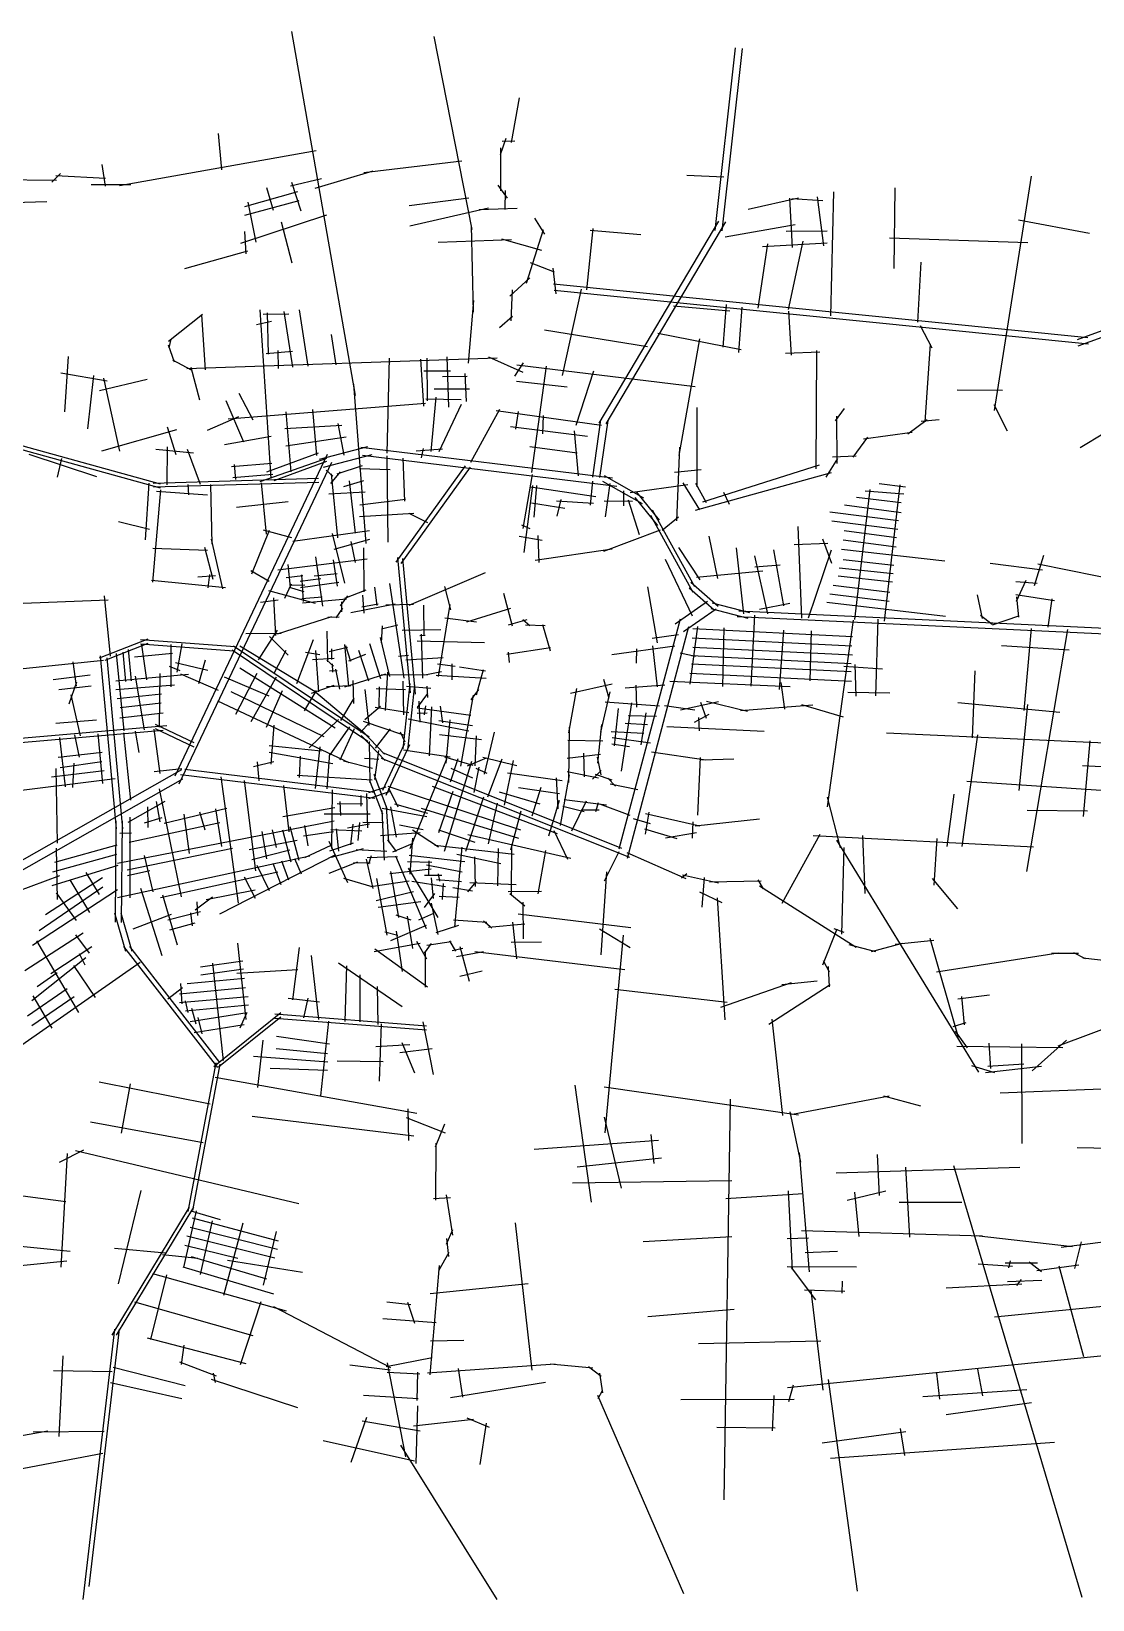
# Model space of a CAD drawing. Header units: metres. Extents: x 63680 to 71417, y 2014 to 6831.
# Drawn here: x 66302 to 69486, y 2124 to 6831 of the extents above; entities that cross this region are included whole.
import ezdxf

# ---------------------------------------------------------------- set-up
doc = ezdxf.new("R2010")
doc.units = ezdxf.units.M
doc.header["$MEASUREMENT"] = 0
doc.layers.add('路网', color=2, linetype='Continuous')

msp = doc.modelspace()

# ---------------------------------------------------------------- linework, layer by layer
at = {"layer": '路网'}
for p, q in [((67274.2, 5738.1), (67082.8, 6831.2)), ((67509.3, 6815.9), (67623.5, 6236.3)), ((68352.9, 6234), (68414.4, 6782)), ((68374.2, 6232.1), (68435.8, 6780.1)), ((67741.8, 6497.3), (67765.8, 6631.3)), ((66861.9, 6524.6), (66871.6, 6415.9)), ((67724.8, 6509.5), (67708.1, 6461.1)), ((67713.9, 6501.2), (67752.1, 6503)), ((66566.3, 6368.5), (67155.7, 6474.1)), ((67709.2, 6481.7), (67709.2, 6352.1)), ((66363, 6378.1), (66388.8, 6404.9)), ((66513.4, 6431.3), (66523.1, 6366.1)), ((67153.4, 6360.7), (67326.7, 6413.1)), ((67298.7, 6407.5), (67592.8, 6442.4)), ((66163.4, 6387), (66377.4, 6385.1)), ((66374.9, 6398.5), (66524.3, 6391)), ((66480.9, 6371.9), (66599.8, 6371.1)), ((67007.1, 6362.9), (67026.8, 6294.6)), ((67079, 6367.8), (67172.1, 6390)), ((67082.3, 6378.6), (67109.9, 6292.2)), ((67701.4, 6369.3), (67729.2, 6330.9)), ((68268.5, 6399.2), (68379.8, 6394.6)), ((68892.1, 6361.2), (68889.4, 6119.7)), ((69301.7, 6396.6), (69190.7, 5693.4)), ((66246.6, 6317.2), (66347.8, 6320.7)), ((66941.8, 6305.6), (67100.8, 6351)), ((66942.1, 6279.8), (67105.5, 6323.8)), ((66950.9, 6318.7), (66975.4, 6198.6)), ((67434.8, 6308.1), (67614.7, 6332)), ((67723.1, 6353.2), (67722.5, 6297)), ((68452, 6297.4), (68603.1, 6331.5)), ((68585, 6182.7), (68577.7, 6330.5)), ((68583.4, 6329.5), (68676, 6323.8)), ((68658.9, 6334.1), (68678.1, 6187.9)), ((68708.1, 6349.4), (68698.9, 5977.9)), ((66930.1, 6195.8), (67188.5, 6281)), ((67436.9, 6247.5), (67673, 6302)), ((67645.7, 6297), (67758.9, 6300.4)), ((67811.1, 6270.5), (67840.8, 6222.7)), ((68005.4, 5655.5), (68364.3, 6261.7)), ((69263.9, 6265.4), (69476.7, 6226)), ((66941, 6230.8), (66944.9, 6163.1)), ((67051.4, 6259.7), (67083.1, 6136.4)), ((67621.4, 6248.4), (67627.2, 5988.7)), ((67837.5, 6235.8), (67786, 6074.2)), ((67968.7, 6055.8), (67986.9, 6239.2)), ((67977.8, 6234.2), (68129.8, 6221.8)), ((68026.7, 5653.6), (68385.7, 6259.8)), ((68383.8, 6214.2), (68593.2, 6251.4)), ((68566.3, 6231.3), (68688.9, 6232.3)), ((66761.8, 6119.4), (66951.4, 6172.4)), ((67521.9, 6199), (67742.5, 6206.1)), ((67712.7, 6209), (67831.8, 6174.2)), ((68482.5, 6000.7), (68511.5, 6193.9)), ((68495.5, 6185.2), (68689.4, 6196.1)), ((68573.6, 5996.1), (68617.5, 6201.2)), ((68876.3, 6211.5), (69291.5, 6197.1)), ((67798, 6137.6), (67870.6, 6109.1)), ((67865.8, 6120.8), (67875.4, 6043.5)), ((68970.1, 6138), (68960.1, 5958.9)), ((67737.2, 6036.8), (67797.3, 6091.8)), ((67868, 6073.2), (69471.3, 5912.1)), ((67744.3, 6055.1), (67740.1, 5962.7)), ((67870.6, 6054.5), (69473.9, 5893.4)), ((67895.6, 5798.3), (67952.3, 6057.4)), ((66713.2, 5900.9), (66814.9, 5982.1)), ((66811.9, 5980.9), (66822.8, 5815.6)), ((66986.6, 5995.3), (67020.5, 5488.8)), ((66997.4, 5982.1), (67073.9, 5983.2)), ((67009.4, 5986.6), (67012.2, 5862.3)), ((67059.6, 5990.1), (67085.3, 5823.6)), ((67104.7, 5995.8), (67130.9, 5825.9)), ((67628.2, 6023.5), (67611.9, 5835.3)), ((68228.6, 6007.8), (68396.9, 5992.7)), ((68386.7, 6011.2), (68375.9, 5883.1)), ((68424.8, 5867), (68434.6, 6003.4)), ((68573.8, 5991.9), (68581.6, 5859.1)), ((66977.4, 5951.3), (67021.9, 5961.6)), ((67706.2, 5942.2), (67745.7, 5976.8)), ((67841.4, 5935.8), (68149.9, 5885)), ((68968.3, 5948.5), (69003.5, 5880.9)), ((69440.3, 5906.4), (69559, 5949.2)), ((66712.5, 5890.2), (66729.7, 5839.1)), ((66719.7, 5907.7), (66713.6, 5881.6)), ((67201.1, 5921.1), (67214.8, 5829.9)), ((68181.1, 5925.6), (68431.2, 5876.3)), ((68306.7, 5908.5), (68244.5, 5558.1)), ((68983.7, 5659), (68999.6, 5892.2)), ((69442.9, 5887.6), (69561.6, 5930.5)), ((66411.6, 5855.3), (66401.4, 5688.9)), ((66724.7, 5845.5), (66780.9, 5815.1)), ((66768.4, 5818.9), (67699.2, 5851.7)), ((67006, 5864.6), (67085.3, 5871.5)), ((67040.8, 5873.2), (67041.9, 5819)), ((67374.7, 5850.4), (67368.2, 5565.7)), ((67469.5, 5847.8), (67478.3, 5706.6)), ((67487.9, 5850.1), (67488.7, 5722)), ((67548, 5854), (67553, 5703.5)), ((67673.3, 5853.9), (67776.5, 5808.3)), ((67751.8, 5796.4), (67778, 5836.7)), ((68564.7, 5865.2), (68667.3, 5869.6)), ((68656.6, 5518.6), (68658.7, 5873)), ((66390.5, 5806.6), (66529.4, 5781.9)), ((66488.1, 5798.2), (66469.8, 5638.7)), ((66517.8, 5789.9), (66565.8, 5571.1)), ((66779.8, 5823.8), (66806.4, 5725.8)), ((67479.4, 5812.1), (67559.4, 5812.1)), ((67534.7, 5795.5), (67608.9, 5795.9)), ((67602.7, 5804.7), (67606.6, 5720.2)), ((67757.8, 5830), (68293.5, 5765.7)), ((67846.4, 5826.5), (67802.5, 5507.4)), ((67936.3, 5649.5), (67989.6, 5812.2)), ((66506.2, 5753.5), (66649.5, 5787.7)), ((66924.5, 5745.5), (66965.6, 5664.8)), ((67306.1, 5293.8), (67269, 5772.3)), ((67510.3, 5758), (67616.6, 5758.4)), ((67757.7, 5781.8), (67909.6, 5764.4)), ((69079, 5754.9), (69215.7, 5754.2)), ((66885.5, 5723.3), (66938.5, 5599.3)), ((66892, 5667.9), (67483.7, 5714.9)), ((67145.3, 5696.3), (67156.7, 5558.5)), ((67485.6, 5728.2), (67591.1, 5726.2)), ((67514.9, 5733.5), (67499.7, 5569.8)), ((67525, 5569.8), (67592.6, 5712.7)), ((67620.4, 5538.2), (67707.1, 5697.3)), ((68298.7, 5702.6), (68298.1, 5464)), ((68714.7, 5662.7), (68741.1, 5699.3)), ((69189.2, 5711.3), (69229.3, 5631.9)), ((66830.2, 5634.3), (66924.4, 5674.9)), ((67062.2, 5639.7), (67232.8, 5649.6)), ((67064.8, 5689.7), (67080.6, 5508.9)), ((67220.7, 5654.4), (67239.1, 5559.6)), ((67696, 5693), (68012.3, 5649.7)), ((67761.8, 5690.6), (67754.3, 5637.4)), ((67837.1, 5678), (67834.8, 5623.3)), ((67985.8, 5493.7), (68010.5, 5665.7)), ((68007.2, 5491.8), (68031.9, 5663.7)), ((68717.2, 5676.7), (68718.1, 5534.7)), ((68931.5, 5623.2), (68989.5, 5666.1)), ((68971.5, 5661.3), (69025.8, 5666.4)), ((66145.9, 5622.9), (66687.6, 5473.1)), ((66146.7, 5610.9), (66688.4, 5461.2)), ((66512.7, 5572.6), (66738.2, 5635.8)), ((66709.1, 5643.8), (66735.3, 5561.7)), ((66881, 5590.9), (67020.9, 5616.2)), ((67065.1, 5587.2), (67245.7, 5614.7)), ((67739.4, 5644.9), (67969.9, 5616.6)), ((67930.1, 5631.9), (67942.3, 5497.3)), ((68767.5, 5553.2), (68811, 5613.2)), ((68798, 5607.9), (68944.6, 5628.5)), ((69448.1, 5582.1), (69521.3, 5626.7)), ((66294.4, 5562.3), (66496.8, 5495.6)), ((66674.9, 5577.7), (66787.7, 5566)), ((66709.1, 5584.2), (66707.6, 5470.1)), ((66733, 4597.3), (67190.5, 5562.6)), ((66769.5, 5577.7), (66808, 5472.3)), ((67008.1, 5509.3), (67163.3, 5566.2)), ((67165.9, 5547.7), (67311.5, 5585.6)), ((67178.2, 5523.2), (67323.8, 5561.1)), ((67289.9, 5583.3), (68045.7, 5491.2)), ((67295.4, 5559.6), (68058, 5466.7)), ((67368.3, 5557.2), (67371.6, 5298.6)), ((67456.6, 5572.1), (67535.4, 5578.3)), ((67477.1, 5579.5), (67470.9, 5550.9)), ((67797, 5585.1), (67939.6, 5566.6)), ((68238.8, 5361.8), (68247.4, 5582.8)), ((68705.8, 5554.2), (68776.8, 5557.7)), ((66391.7, 5549.6), (66378.6, 5493)), ((66745.3, 4572.8), (67202.8, 5538)), ((66902.2, 5525.4), (67023.1, 5535)), ((66909.7, 5530.8), (66914.2, 5486.7)), ((66987.9, 5480.7), (67188.3, 5550.3)), ((67030.2, 5483.2), (67188.1, 5541.7)), ((67186.1, 5514.2), (67206.1, 5496)), ((67200.1, 5474), (67229.4, 5509.4)), ((67219.1, 5502.8), (67295.2, 5528.4)), ((67286.4, 5519.2), (67378.2, 5516.3)), ((67396.3, 5238.5), (67604.6, 5527.4)), ((67410.9, 5234.6), (67619.2, 5523.5)), ((67416.1, 5550.2), (67421, 5421.4)), ((68231.7, 5507.8), (68311.5, 5515.9)), ((68294.6, 5393.7), (68702.5, 5507.3)), ((68316.3, 5419.5), (68666.7, 5529.8)), ((68686.5, 5493), (68721.4, 5549.6)), ((66654.3, 5475), (66643.5, 5305.4)), ((66667.1, 5475.7), (67163.1, 5489.9)), ((66667.9, 5463.8), (67163.9, 5477.9)), ((66770.8, 5470.8), (66773.1, 5439.7)), ((66839.2, 5470.8), (66843.2, 5291.8)), ((66906, 5492.3), (67026.2, 5502.6)), ((66990.6, 5476.2), (67006.2, 5322.2)), ((67201.2, 5503.2), (67219.8, 5310.9)), ((67239.1, 5465), (67299.5, 5482.9)), ((67255.5, 5481.8), (67273.4, 5325.1)), ((67804.5, 5501.6), (67776.7, 5338.7)), ((67779.8, 5267.2), (67806.1, 5468.3)), ((67800.5, 5464), (67995, 5434.8)), ((67817.7, 5468.7), (67808.8, 5372.8)), ((67985.6, 5481.7), (67977.8, 5409.3)), ((68015, 5481.5), (68133.8, 5414.2)), ((68019.8, 5498.1), (68138.6, 5430.8)), ((68037.1, 5474.1), (68023.3, 5373.9)), ((68098.1, 5447.3), (68271.8, 5471)), ((68256.3, 5476.1), (68306.2, 5394.8)), ((68294.4, 5475.2), (68326.5, 5417.4)), ((68845.9, 5473.8), (68924, 5464)), ((68861.3, 5061.2), (68908, 5470.1)), ((66689.1, 5454.8), (66665, 5178.5)), ((66677.4, 5451.2), (66830.2, 5439.9)), ((66916.8, 5402.9), (67071.8, 5420.2)), ((67194.4, 5443.1), (67303.6, 5449)), ((67287.2, 5410.3), (67424.3, 5426.8)), ((67802.6, 5416.6), (67902.2, 5400.5)), ((67877.7, 5422.3), (67988.2, 5415)), ((67879.2, 5376), (67891.2, 5426)), ((68020.3, 5421.7), (68105, 5420.7)), ((68078, 5452), (68078, 5406.9)), ((68092.2, 5425.6), (68125.5, 5321.2)), ((68112.2, 5432), (68180.4, 5348)), ((68116.9, 5448.6), (68185.1, 5364.6)), ((68378.1, 5448.5), (68395.7, 5412.1)), ((68772.8, 5065.7), (68818.6, 5456.5)), ((68777.2, 5432.7), (68911.3, 5416.7)), ((68803.1, 5452.5), (68919.5, 5443)), ((67286.2, 5375.2), (67448.8, 5385.1)), ((67433.7, 5385.1), (67489.8, 5357.6)), ((68159.1, 5378.7), (68286.6, 5148.1)), ((68163.8, 5395.3), (68291.4, 5164.7)), ((68194.3, 5333.9), (68243.8, 5374.1)), ((68697.4, 5389.5), (68903, 5363.6)), ((68741.8, 5410.1), (68911.3, 5387.1)), ((66563.3, 5360.1), (66655.7, 5337)), ((67015.3, 5333.3), (66962.2, 5202.5)), ((66997.1, 5334.8), (67081.8, 5312.6)), ((67086.5, 5300.9), (67315.7, 5333.1)), ((67204.3, 5324.3), (67241.3, 5175.3)), ((67772.6, 5350.4), (67796.9, 5339.4)), ((68019.4, 5271.4), (68189.5, 5334.8)), ((68601.4, 5345.5), (68612.4, 5070.2)), ((68703.6, 5362.4), (68901.4, 5337.3)), ((68740.2, 5332.8), (68897.3, 5311.9)), ((66665.9, 5280.5), (66829.6, 5274.4)), ((66820.7, 5282.7), (66846, 5187.2)), ((66840.7, 5307.6), (66874.7, 5157.6)), ((67210.6, 5277), (67317.2, 5307.6)), ((67260.6, 5300.6), (67272.7, 5237)), ((67298.6, 5281.5), (67299.4, 5148.8)), ((67765.7, 5316.5), (67833.9, 5303.9)), ((67812.9, 5244.6), (68044.7, 5278.1)), ((67821, 5318.5), (67823.8, 5237)), ((68242.9, 5282.6), (68307, 5184.8)), ((68334.1, 5316.5), (68360.8, 5189)), ((68439.6, 5083), (68417, 5281)), ((68528.8, 5275.2), (68558.4, 5107.1)), ((68590.5, 5290.8), (68691.7, 5295.6)), ((68633.6, 5070.9), (68701.9, 5275.1)), ((68675.3, 5308.6), (68701.9, 5234.8)), ((68732.8, 5277.3), (69042.8, 5242.4)), ((68737.3, 5304.9), (68896, 5283.9)), ((67041.5, 5215.3), (67309.2, 5247.7)), ((67070.9, 5231), (67078.3, 5163.3)), ((67154.6, 5253.8), (67175.1, 5106.5)), ((67206.7, 5244.9), (67218.9, 5166)), ((67400.3, 5252.6), (67438.2, 4845.7)), ((67414.9, 5248.7), (67452.8, 4841.8)), ((68203.6, 5246.8), (68284.3, 5076.7)), ((68471.5, 5256.7), (68510.1, 5082.6)), ((68472.1, 5224.2), (68548.5, 5230.6)), ((68737.7, 5246.4), (68889.4, 5228.8)), ((69178.4, 5235.1), (69335.4, 5214.8)), ((69311, 5167.6), (69339.5, 5259.1)), ((69321.4, 5232.9), (69632.2, 5169.8)), ((66661.9, 5183.7), (66883.8, 5162.2)), ((66801.5, 5193.9), (66853.7, 5198.2)), ((66835.6, 5201), (66831.1, 5161)), ((66960, 5213), (67014.9, 5181)), ((67065.7, 5191.9), (67115.8, 5198.3)), ((67108.4, 5181.3), (67170.1, 5188.8)), ((67109.6, 5162.4), (67224.4, 5177.8)), ((67112, 5200.3), (67117, 5120.2)), ((67150.5, 5196.6), (67218.9, 5204.1)), ((67434.8, 5109.5), (67663.9, 5207.1)), ((68279.9, 5178), (68362.2, 5105.7)), ((68297.7, 5192.8), (68496.2, 5212.1)), ((68722.1, 5197.5), (68885.3, 5178.6)), ((68725, 5221.4), (68887.4, 5203.7)), ((69255.4, 5180), (69319.6, 5174.8)), ((69285.6, 5183.1), (69256.8, 5120.4)), ((66520.3, 5137.5), (66538.3, 4955.6)), ((67013, 5152.6), (67152.8, 5115.3)), ((67027.8, 5130.8), (67034.2, 5018)), ((67062.4, 5129.7), (67081.8, 5172.6)), ((67075.1, 5163.5), (67118.8, 5150.1)), ((67078.6, 5169), (67122.2, 5169.6)), ((67113.1, 5129.4), (67173.7, 5133.8)), ((67229.6, 5107.2), (67251.4, 5136.6)), ((67242.4, 5129.8), (67306.2, 5154.6)), ((67295.4, 5139.2), (67298.9, 5085.4)), ((67338.7, 5107.9), (67332.3, 5162.9)), ((67375.7, 5174.3), (67419.6, 4890.4)), ((67541.1, 5165.2), (67559.4, 5095)), ((67718, 5145.3), (67744.4, 5047.5)), ((68149.9, 5164.4), (68178.9, 4996.2)), ((68275.1, 5161.4), (68350.3, 5095.5)), ((68697.8, 5142.8), (68875.5, 5121)), ((68706.9, 5169.5), (68877.5, 5148.5)), ((69139.2, 5140.1), (69154.5, 5068.9)), ((69255.3, 5141.2), (69371.8, 5123.3)), ((69257.2, 5133.9), (69263, 5072.9)), ((65411.5, 5082.1), (66532.1, 5125.4)), ((66988.6, 5118.5), (67041.8, 5124.9)), ((67115.6, 5115.7), (67247.5, 5127.6)), ((67216, 5070.8), (67236.4, 5099.6)), ((67233.4, 5088.7), (67233.1, 5119.2)), ((67260, 5086.7), (67393.4, 5112.9)), ((67293.4, 5104.4), (67342.2, 5113.2)), ((67364.8, 5110.4), (67448.4, 5111.8)), ((67478.6, 5109.1), (67479.1, 5017.1)), ((67557.3, 5111.4), (67522.2, 4895.1)), ((67608.3, 5058.6), (67740.1, 5100)), ((68330.2, 5120), (68232.9, 5051.8)), ((68355.9, 5097.3), (68258.6, 5029)), ((68340.1, 5099.1), (68451.3, 5070.1)), ((68344.8, 5115.6), (68456.1, 5086.7)), ((68423.9, 5091.8), (70495.5, 4993.6)), ((68486.6, 5097.5), (68577.5, 5115.3)), ((68688, 5118.2), (69044.4, 5076.4)), ((69352.1, 5042.6), (69364.5, 5128.4)), ((67039.8, 5023.1), (67202.9, 5075.5)), ((67191.5, 5072.9), (67225.5, 5074)), ((67353.9, 5047.4), (67351.1, 4996.2)), ((67351.9, 5038.1), (67400.7, 5049.8)), ((67414.6, 5034), (67529.9, 5036.3)), ((67542.5, 5071.1), (67637.6, 5058.6)), ((67733.7, 5049.8), (67789.5, 5065.9)), ((67776.1, 5065.9), (67797.7, 5047.6)), ((67784.1, 5049.8), (67843.1, 5048.3)), ((67834.8, 5050.8), (67857.9, 4972.4)), ((68248.1, 5067.1), (68064.5, 4376.4)), ((68273.8, 5044.4), (68088.8, 4348.4)), ((68300.6, 5045.2), (68277.5, 4871.8)), ((68286.5, 5038.8), (68765.1, 5015.2)), ((68379.3, 5041.2), (68374.9, 4864.5)), ((68419.2, 5075.2), (70490.8, 4977)), ((68471.7, 5079.1), (68460.5, 4866.4)), ((68767.6, 5063.6), (68689, 4503.3)), ((68841.4, 5066.8), (68834.8, 4836.9)), ((69149.4, 5079.1), (69184.5, 5052.1)), ((69185.6, 5049.9), (69264.8, 5076.9)), ((69301.7, 5039), (69279.9, 4793.2)), ((66506.2, 4951), (66652, 5007.9)), ((66523.4, 4944.4), (66652.3, 4994.7)), ((66628.8, 5006.3), (66913, 4985.1)), ((66629, 4993.1), (66909, 4972.2)), ((66632, 4990.1), (66647, 4884.7)), ((66721, 4864), (66720.9, 4991.1)), ((66753.4, 4992.7), (66737.6, 4908.2)), ((66945.2, 5024), (67051, 5024.6)), ((66982.7, 4944.7), (67039.8, 5033.7)), ((67016.1, 5014.7), (67072.3, 4958.9)), ((67097.8, 4874.1), (67148, 5005.9)), ((67188.6, 5031.3), (67189.9, 4938.9)), ((67240.8, 4990.8), (67253.1, 4864.9)), ((67315.9, 4994.4), (67349.4, 4889.1)), ((67347.8, 5011.9), (67375.7, 4894.8)), ((67459.6, 5002.2), (67661.7, 4997.1)), ((67467, 5017.9), (67483.2, 5019.1)), ((67470.8, 5021.8), (67475.5, 4889.6)), ((68164.4, 5010.3), (68242.9, 5021.2)), ((68284.4, 5010.9), (68763, 4987.3)), ((68558.3, 5034.1), (68545.2, 4855.7)), ((68641.6, 5031.8), (68637.8, 4881.9)), ((69288.4, 4309.9), (69411.8, 5035.6)), ((66179.2, 4909.2), (66518.1, 4943.5)), ((66508.4, 4956.7), (66556.4, 4438)), ((66527.7, 4950.9), (66575.1, 4437.5)), ((66556.2, 4963.6), (66578.9, 4731.7)), ((66575.9, 4968.3), (66583.9, 4879.7)), ((66592.3, 4975.7), (66601, 4881.6)), ((66610.6, 4953.5), (66725.1, 4964.8)), ((66822.8, 4944.2), (66803.5, 4872.9)), ((66904.3, 4974.7), (67311.4, 4701.3)), ((66908.1, 4987.4), (67315.2, 4714.1)), ((66926.6, 4986.7), (67153.3, 4849.8)), ((67031.5, 4907), (67066.3, 4974.4)), ((67124.6, 4968), (67166.8, 4961.4)), ((67145.3, 4945.7), (67210.3, 4949.5)), ((67153.7, 4972.7), (67163.4, 4848.6)), ((67188, 4943.9), (67208.2, 4925.6)), ((67195.5, 4969.6), (67249.7, 4983.4)), ((67201.8, 4978.4), (67201.9, 4946.1)), ((67244, 4987.7), (67259.2, 4940.9)), ((67253.9, 4942), (67305.3, 4962.2)), ((67283.6, 4974.2), (67312.7, 4881.8)), ((67403.6, 4956.4), (67433.1, 4959.3)), ((67425.3, 4944.5), (67537.5, 4951.5)), ((67728.6, 4962), (67859.7, 4982.1)), ((67732.2, 4968.1), (67735.1, 4937.2)), ((68043, 4960.8), (68232.1, 4986.7)), ((68117.1, 4977.7), (68116.3, 4935)), ((68165.2, 4987.1), (68179.7, 4863.6)), ((68248, 4965.6), (68293.9, 4956.2)), ((68282.7, 4957.8), (68761.4, 4934.1)), ((68286.5, 4983.5), (68765.1, 4959.9)), ((69212.6, 4987.9), (69415.1, 4974.8)), ((66366.7, 4885.7), (66478.5, 4899.6)), ((66426, 4938.8), (66435.7, 4865.6)), ((66555, 4881.6), (66773.5, 4902.2)), ((66613.3, 4896), (66639.9, 4735.1)), ((66686.7, 4904.4), (66685.1, 4743.4)), ((66714.8, 4925.9), (66747, 4912.7)), ((66734.4, 4936.5), (66830.6, 4914)), ((66748.7, 4902.5), (66862.4, 4853.8)), ((66915.2, 4781.5), (66978.9, 4905.1)), ((66926.8, 4921.4), (67213, 4740.4)), ((67196, 4911.8), (67219.1, 4912.6)), ((67204.2, 4932.8), (67205, 4908.1)), ((67214.6, 4916.8), (67226.2, 4857.1)), ((67242, 4864.1), (67365.6, 4902.8)), ((67351.6, 4899.7), (67490.9, 4900.9)), ((67370, 4907.8), (67363.2, 4793.4)), ((67482.6, 4900.2), (67531.7, 4910.3)), ((67515.8, 4898.6), (67665.9, 4889.6)), ((67520.4, 4933.1), (67573.1, 4925.6)), ((67562.7, 4933.1), (67563.4, 4885.2)), ((67586.2, 4924), (67664.3, 4911.7)), ((67637.4, 4840), (67658.4, 4916.3)), ((68276.9, 4904.9), (68761.9, 4880.5)), ((68282.7, 4933.1), (68761.4, 4909.5)), ((68739.3, 4926.2), (68855.2, 4918)), ((68771.9, 4931.2), (68775.2, 4836.4)), ((69132.8, 4911.9), (69124.7, 4710.9)), ((66384.5, 4856.2), (66481, 4866.8)), ((66414.9, 4813.3), (66438.1, 4878.6)), ((66554.7, 4856), (66731.2, 4870.1)), ((66880, 4893.7), (67014.2, 4837.4)), ((66900.1, 4849.8), (67179.6, 4715.2)), ((66961.1, 4760), (67037.1, 4893.7)), ((67006.9, 4742.7), (67055, 4853.4)), ((67121.6, 4791.9), (67156.9, 4853.2)), ((67142.3, 4845.1), (67209.7, 4868.5)), ((67148.7, 4853.3), (67294.1, 4730.5)), ((67186.7, 4864.9), (67259.9, 4867.8)), ((67266, 4882.6), (67267.7, 4813.9)), ((67301.9, 4856.4), (67314.5, 4748.4)), ((67336.6, 4858.5), (67424.1, 4856.2)), ((67345.5, 4863.6), (67344.3, 4800.1)), ((67437, 4873.9), (67415.8, 4677.9)), ((67416.5, 4880.8), (67418.5, 4780.3)), ((67427, 4866.1), (67499.9, 4860.2)), ((67451.6, 4870), (67430.4, 4674)), ((67487.8, 4865.7), (67490.5, 4831.9)), ((67621, 4824.8), (67644, 4855.7)), ((67937.6, 4859.1), (67913.3, 4725.8)), ((67919.5, 4844.7), (68044.7, 4872.6)), ((68037.3, 4849.2), (68009.1, 4728.2)), ((68018.4, 4886.5), (68034.4, 4829.5)), ((68083.3, 4860.7), (68201.8, 4869.7)), ((68115.1, 4868.5), (68116.8, 4803.1)), ((68217.2, 4881.4), (68578.7, 4864.8)), ((68550.7, 4877), (68561.1, 4796.6)), ((68751.5, 4848.4), (68877.8, 4845.6)), ((66420.5, 4839.5), (66447.6, 4717)), ((66559.5, 4829.1), (66691.8, 4843.2)), ((66568.5, 4802.3), (66691.2, 4816.3)), ((66860.3, 4822.4), (67254, 4636.9)), ((67230.6, 4762.9), (67270.6, 4829.5)), ((67302.3, 4765.8), (67349.4, 4805.8)), ((67333.6, 4803), (67434.2, 4786.8)), ((67458.8, 4801.4), (67620.2, 4778.9)), ((67459.9, 4802.1), (67491.6, 4844.2)), ((67464.6, 4820.7), (67466.8, 4757.7)), ((67481.3, 4779.8), (67485.4, 4806.9)), ((67502.2, 4804.3), (67494.9, 4656.6)), ((67528.4, 4806), (67535.4, 4756)), ((67590.6, 4625.6), (67627.8, 4838.5)), ((68023.1, 4818.7), (68186.3, 4806.8)), ((68102.5, 4816.3), (68070.9, 4610.7)), ((68201.3, 4807.5), (68292.8, 4794.9)), ((68249.5, 4794.9), (68362.9, 4819.5)), ((68309.3, 4818.2), (68326.5, 4769.9)), ((68327.8, 4820.6), (68450.5, 4791.1)), ((68429.6, 4792.8), (68646.5, 4809.7)), ((68612.6, 4810.8), (68736.9, 4774.1)), ((69081.9, 4816.7), (69387, 4787.5)), ((69290.4, 4811.1), (69264.8, 4552.6)), ((66375.3, 4754.8), (66497.5, 4765.2)), ((66566.9, 4770.9), (66696.9, 4785.6)), ((67135.5, 4681.1), (67223.1, 4766.3)), ((67289.6, 4726.5), (67316.1, 4757)), ((67297.1, 4761.1), (67418.2, 4719.5)), ((67432.3, 4768.4), (67613.8, 4731.4)), ((67459.4, 4785.3), (67489.1, 4785.6)), ((67524.4, 4762.5), (67625.4, 4747.5)), ((67557.5, 4765.4), (67545.2, 4634.9)), ((68062.3, 4798.7), (68050, 4687.1)), ((68082.8, 4755.2), (68150.6, 4750.7)), ((68092.3, 4777.7), (68177.7, 4776.1)), ((68145.6, 4786.4), (68130, 4690)), ((68291.1, 4757.7), (68334.9, 4782.2)), ((68303.7, 4772), (68305.8, 4731.8)), ((66008, 4687.5), (66708.2, 4747.8)), ((66008.3, 4674.8), (66697.2, 4734)), ((66385.6, 4711.5), (66402.6, 4563.8)), ((66431.3, 4719.6), (66445.5, 4653.3)), ((66500.6, 4722.4), (66515.2, 4573.6)), ((66578.5, 4725.7), (66599.2, 4524.1)), ((66613.2, 4730.8), (66624.1, 4666.5)), ((66669.3, 4737), (66687.1, 4603.8)), ((66673, 4751.6), (66789.1, 4696.8)), ((66673.3, 4738.8), (66789.5, 4684)), ((67021.2, 4631.8), (67030.5, 4749.3)), ((67198.2, 4660.2), (67257.6, 4743.5)), ((67228.3, 4644.6), (67271.5, 4739)), ((67291.5, 4717.6), (67363.2, 4643)), ((67295.3, 4730.4), (67361.6, 4661.4)), ((67333.7, 4680.2), (67379.3, 4738.3)), ((67408.4, 4728.9), (67422.5, 4698.6)), ((67526.4, 4721.1), (67652.3, 4706.3)), ((67635.9, 4716.7), (67632.4, 4626.8)), ((67661.1, 4601.5), (67691.4, 4727.5)), ((67915.3, 4742.9), (67913.6, 4576.9)), ((68011.8, 4750.6), (68000.7, 4634.9)), ((68041, 4729.8), (68139.5, 4724.8)), ((68043.9, 4711.7), (68159.6, 4696.1)), ((68207.8, 4744.7), (68500.5, 4731.1)), ((68867.3, 4725.5), (69719.1, 4687.1)), ((69140.3, 4719.9), (69093.1, 4384.7)), ((66382.3, 4652.8), (66514.3, 4667.8)), ((67015.1, 4687.9), (67170.7, 4671.7)), ((67015.3, 4667.9), (67206, 4634.2)), ((67167.6, 4683.9), (67152.7, 4559.3)), ((67188.8, 4558.1), (67197.4, 4664.9)), ((67315.2, 4699.5), (67317.1, 4576)), ((67342.8, 4672.8), (67331.3, 4586)), ((67355.1, 4666.4), (68072.5, 4380)), ((67356.3, 4553.9), (67422.4, 4694.5)), ((67365.9, 4539.3), (67437, 4690.6)), ((67418.1, 4674.8), (67557.8, 4654.1)), ((67909.1, 4650.3), (68009.5, 4662.1)), ((67910.9, 4704.3), (68015.9, 4702.2)), ((67958, 4664.6), (67960.2, 4593.9)), ((68043, 4693.3), (68096.4, 4685.1)), ((68162.5, 4669.3), (68325.8, 4644.8)), ((69477.5, 4701.6), (69457.5, 4475.2)), ((65333, 3810), (66753, 4615.4)), ((66375.1, 4619.3), (66378.6, 4394.6)), ((66387.6, 4622.1), (66513.5, 4640.3)), ((66428.9, 4634.6), (66424.9, 4562.2)), ((66670.3, 4609.7), (66753.2, 4618.9)), ((66761.8, 4616.5), (67331.7, 4547.7)), ((66967.9, 4625.3), (67028.8, 4639.9)), ((66985.3, 4581.5), (66979.9, 4639.1)), ((67108.1, 4655.7), (67105.5, 4591.4)), ((67238.5, 4642), (67325, 4619.7)), ((67301.3, 4649.6), (67344.3, 4646.8)), ((67351.2, 4650.1), (68096.4, 4352.6)), ((67438.5, 4378.7), (67547.9, 4647.5)), ((67540.8, 4370.6), (67623, 4640.4)), ((67541.3, 4653.7), (67626.6, 4629.3)), ((67559.4, 4578.4), (67582.4, 4649)), ((67560.5, 4619.7), (67624.8, 4590.9)), ((67609.8, 4627.1), (67667.5, 4651.3)), ((67630.1, 4547.1), (67645.1, 4623.3)), ((67635.7, 4620.1), (67667.9, 4605.1)), ((67656.3, 4652.8), (67757.8, 4627.6)), ((67670.9, 4533.8), (67713.8, 4648.1)), ((67720.9, 4508.6), (67747.9, 4642.5)), ((67999, 4652.9), (68010.7, 4599.8)), ((68308.2, 4651.4), (68300.2, 4479.2)), ((68312.9, 4645.3), (68409.1, 4647.7)), ((69455.1, 4628), (69687.3, 4616)), ((65336.3, 3782.5), (66756.3, 4587.8)), ((66182.4, 4542.9), (66552.7, 4589.1)), ((66362.1, 4593.4), (66520, 4612.4)), ((66749.5, 4600.5), (67331.7, 4530.3)), ((66870.5, 4593.6), (66921.8, 4214.2)), ((66940.4, 4583.2), (66974.4, 4311.7)), ((67058.5, 4567.9), (67074.5, 4428.4)), ((67098.7, 4598.7), (67324.6, 4584.4)), ((67316.4, 4583), (67355.2, 4482.8)), ((67329, 4601.6), (67367.7, 4498.4)), ((67371.1, 4566.1), (67769.4, 4434.5)), ((67730.1, 4605.8), (67894.2, 4582.4)), ((67876.4, 4591.1), (67881.6, 4497.5)), ((67888.9, 4447.3), (67916.1, 4599.4)), ((67909, 4610.3), (68003.6, 4591.1)), ((67985.2, 4587.3), (68011.1, 4612.4)), ((67993.4, 4601.4), (68043.3, 4585.3)), ((68030.8, 4590.3), (68054.7, 4566.2)), ((68038, 4572.5), (68121.6, 4556.1)), ((69108.3, 4580.7), (69512, 4553.6)), ((66591.9, 4458), (66703, 4520.5)), ((66676.1, 4519.4), (66687.1, 4458.4)), ((66684.9, 4557.9), (66750.8, 4233.7)), ((67204.1, 4555.3), (67202.3, 4378.3)), ((67226.8, 4520), (67229.5, 4477.7)), ((67290.3, 4537.8), (67290.1, 4505.4)), ((67307.4, 4543.7), (67309.9, 4441.2)), ((67313.7, 4546.4), (67365.8, 4563.9)), ((67313.7, 4528.9), (67376.3, 4550)), ((67373, 4561.3), (67400.8, 4503.5)), ((67503.8, 4565.6), (67879.1, 4423.3)), ((67524.3, 4426.5), (67567.3, 4551.1)), ((67604.9, 4370.7), (67659.6, 4533.7)), ((67705.7, 4549.1), (67827, 4512.9)), ((67762.8, 4562.3), (67886.7, 4544)), ((67803.9, 4476.7), (67830.9, 4562.6)), ((67854.5, 4416.9), (67886.1, 4524.1)), ((67900.1, 4525.5), (68027.5, 4510)), ((67923.4, 4431.3), (67967.3, 4522.2)), ((68689.6, 4532.7), (68728.3, 4381)), ((69069.1, 4542.3), (69048.2, 4384.7)), ((66597, 4473), (66597.5, 4230.5)), ((66649.9, 4503.5), (66651.4, 4441.7)), ((66700.3, 4454.4), (66888.2, 4500)), ((66759.2, 4482.2), (66775.2, 4363.3)), ((66805.7, 4489.2), (66821.7, 4435)), ((66854, 4498.1), (66872.2, 4384.8)), ((67056.2, 4474.8), (67212.6, 4501.8)), ((67179.9, 4483.2), (67318, 4483.2)), ((67219.3, 4513.9), (67295.7, 4512.8)), ((67352.9, 4492.9), (67360.5, 4343.8)), ((67354.1, 4500.2), (67488.5, 4475.1)), ((67365.7, 4505.7), (67372.9, 4397.7)), ((67378.8, 4504), (67396.6, 4412.5)), ((67390.8, 4513), (67489.8, 4484.4)), ((67471.6, 4500.1), (67763.5, 4409.3)), ((67673.2, 4392.7), (67700.1, 4515.1)), ((67740.4, 4374.9), (67771, 4492)), ((67896.7, 4505.4), (67960.3, 4489.6)), ((67951.5, 4494.4), (68005.6, 4495.2)), ((67994.9, 4489.6), (68003.4, 4516.4)), ((68006.6, 4513.2), (68096.8, 4478.7)), ((68154.2, 4488.1), (68143.5, 4421.8)), ((68144.1, 4483.6), (68307.8, 4446.5)), ((69289.4, 4493.6), (69470.3, 4492)), ((66554.8, 4460.8), (66552.7, 4157.2)), ((66559.7, 4335.1), (67210.3, 4461.6)), ((66567.3, 4425.1), (66602.5, 4425.8)), ((66573.6, 4460.3), (66571.5, 4156.8)), ((66595.2, 4397.8), (66867.4, 4456.5)), ((66640.8, 4456.1), (66694.3, 4471.3)), ((66993, 4429.8), (67006.7, 4348.1)), ((67023.8, 4434.4), (67036.4, 4381.9)), ((67055, 4434.4), (67079.8, 4339)), ((67076.7, 4444.7), (67104.5, 4343.9)), ((67117.7, 4416.3), (67208.5, 4429.4)), ((67121.2, 4447.9), (67131.6, 4387.1)), ((67200.3, 4435.5), (67293.6, 4431.4)), ((67216.2, 4437.7), (67222.7, 4370.3)), ((67250.2, 4441.1), (67316.5, 4453.2)), ((67266, 4451.5), (67259.3, 4389.6)), ((67286.1, 4456.9), (67281.5, 4402.7)), ((67296.6, 4457.5), (67358.6, 4456.7)), ((67349.1, 4417.5), (67468.4, 4427)), ((67406.1, 4450.1), (67477.1, 4436.1)), ((67445.6, 4434.5), (67523.1, 4383.7)), ((67522.7, 4434.5), (67632.3, 4398)), ((67869.4, 4432.9), (67910.3, 4347)), ((68107.5, 4469), (68158.2, 4453.8)), ((68141.3, 4437.5), (68238.6, 4408.9)), ((68204.3, 4410.6), (68297.6, 4426.3)), ((68286.4, 4458.9), (68284.7, 4409.4)), ((68293.1, 4447.1), (68486.6, 4467.9)), ((66371.9, 4337.9), (66558.9, 4390)), ((66376.3, 4379.3), (66379.2, 4225.2)), ((66588.6, 4315), (66905, 4379.8)), ((66954.9, 4376.2), (67098.8, 4403.6)), ((67122.6, 4352.1), (67200.7, 4388.7)), ((67194.5, 4400.4), (67250.1, 4277.2)), ((67196.9, 4371.6), (67267.9, 4396)), ((67201.7, 4352.5), (67297.9, 4378.4)), ((67370.3, 4404.8), (67395.9, 4369.4)), ((67386.5, 4368.3), (67447.6, 4394.6)), ((67445.6, 4410.2), (67436.8, 4301.5)), ((67512.2, 4388.3), (67750.6, 4361.4)), ((67593.6, 4382.8), (67571.5, 4142.5)), ((67611.4, 4420.6), (67919.9, 4350.2)), ((67702.7, 4379), (67699.9, 4266.6)), ((67742.2, 4387), (67741.2, 4238.5)), ((68554.2, 4215), (68667.9, 4422.1)), ((68647.7, 4417.4), (69308.4, 4383.5)), ((68717.1, 4403.9), (69143.5, 3707.4)), ((68739.4, 4381.9), (68732.2, 4121.2)), ((68795.7, 4418), (68802.1, 4243.3)), ((69018.6, 4409.2), (69009.8, 4268.4)), ((66365.9, 4308.6), (66558.3, 4361.3)), ((66560.1, 4231.2), (67137.2, 4356.5)), ((66640.3, 4357.7), (66666.3, 4249)), ((66867.1, 4182.5), (67215.6, 4360.7)), ((66962.6, 4345.4), (67077.5, 4374.3)), ((67026.6, 4335.1), (67050.2, 4270.5)), ((67052.6, 4341.9), (67073.5, 4284.5)), ((67091.6, 4349.1), (67111.4, 4303)), ((67195.3, 4304.8), (67280.8, 4338.9)), ((67268.2, 4336.8), (67318.2, 4335.6)), ((67276.2, 4375.4), (67368.1, 4370.6)), ((67305.8, 4346.7), (67326.5, 4258.6)), ((67308.7, 4351.3), (67400.3, 4354.5)), ((67314, 4332.6), (67321.7, 4357.3)), ((67394.1, 4357), (67486.6, 4139)), ((67430.3, 4339.9), (67502.9, 4337.7)), ((67435.3, 4358.9), (67602.3, 4339.9)), ((67494.2, 4341.9), (67492.7, 4296.6)), ((67578.4, 4361.4), (67709.9, 4334.2)), ((67631.6, 4354.2), (67633.3, 4264.9)), ((67821.8, 4242.9), (67845.2, 4372.8)), ((68064.1, 4369.2), (68020.1, 4280.7)), ((68087.8, 4366.5), (68265.3, 4288.9)), ((66257.6, 4249.2), (66386.6, 4297.9)), ((66343.8, 4180.2), (66515.5, 4291.7)), ((66363.8, 4267.7), (66561.6, 4328.4)), ((66416.6, 4285.2), (66476.1, 4187.1)), ((66464.7, 4307.2), (66505.5, 4241.1)), ((66590, 4297.8), (66657.5, 4312.4)), ((66688.9, 4231.5), (67041.2, 4308.4)), ((66939.6, 4293.5), (66973.3, 4229.5)), ((66978.4, 4328.6), (67015, 4253.1)), ((67238.4, 4289.5), (67323.5, 4264.4)), ((67337.2, 4288.3), (67368, 4118.8)), ((67377, 4303.7), (67500.8, 4317.8)), ((67379.4, 4310.2), (67403.3, 4171.2)), ((67432.3, 4319.7), (67521.2, 4171.2)), ((67481.6, 4299.1), (67533, 4299.1)), ((67487, 4329.7), (67594.6, 4309.2)), ((67501.4, 4290.9), (67507.4, 4229.1)), ((67516.8, 4285.4), (67592.4, 4279.7)), ((67522.2, 4303.1), (67525.8, 4281.1)), ((68026.9, 4309.2), (68010.5, 4059.3)), ((68251.9, 4291), (68268.8, 4304.1)), ((68255.5, 4300.1), (68363.3, 4275.6)), ((68320.1, 4292.2), (68312.9, 4202.2)), ((68481.4, 4285), (68497.2, 4257.9)), ((69004.2, 4288.4), (69080.2, 4197.2)), ((66305, 4088.7), (66560, 4255.5)), ((66325.1, 4133), (66516.2, 4263.8)), ((66375.9, 4245.4), (66435.9, 4162.2)), ((66629, 4259.5), (66693.2, 4057.7)), ((66695.4, 4240.1), (66739.1, 4089.2)), ((66826.3, 4225.3), (66973.3, 4254.7)), ((67320.4, 4264.6), (67434.7, 4282.1)), ((67335.8, 4222.8), (67448.4, 4249.7)), ((67443.4, 4280.4), (67543.9, 4264.9)), ((67481.5, 4201.5), (67512.4, 4244)), ((67537.3, 4273.8), (67534.5, 4225.8)), ((67566, 4262.1), (67625.4, 4252.1)), ((67611.6, 4249), (67637.4, 4279.3)), ((67617.1, 4276.6), (67756.2, 4270.4)), ((67732.4, 4249.3), (67832, 4251)), ((67737.5, 4244), (67782.2, 4206.9)), ((68306.7, 4248.7), (68373.4, 4216.7)), ((68336.3, 4278.7), (68491.3, 4281.6)), ((68486, 4266.8), (68776.3, 4082.6)), ((66710.7, 4164.4), (66808.9, 4189.6)), ((66792.6, 4194.3), (66844.9, 4233.4)), ((66798.4, 4218.7), (66800.3, 4177.2)), ((67341.9, 4202.6), (67470, 4219.5)), ((67500.8, 4214.2), (67520.7, 4120.9)), ((67525.1, 4235.2), (67585.3, 4232.4)), ((67776, 4217.4), (67777.7, 4107.6)), ((68358.9, 4230.3), (68382.1, 3865)), ((66551.1, 4185.7), (66584.2, 4070.7)), ((66569.8, 4185.3), (66603, 4070.3)), ((66607.5, 4137.3), (66722, 4182.1)), ((66717.3, 4134.2), (66793, 4155.5)), ((66778.6, 4185.8), (66784, 4146.2)), ((67379.9, 4102.2), (67487.6, 4148.9)), ((67395.3, 4179.7), (67439.7, 4164.9)), ((67428.9, 4175.2), (67444.9, 4078.5)), ((67463.8, 4164.5), (67509.3, 4184.7)), ((67516.3, 4127), (67583.7, 4149.1)), ((67568.1, 4164.3), (67668.2, 4157.6)), ((67658.1, 4161.9), (67683.7, 4140.7)), ((67673.1, 4142.6), (67782.3, 4152.3)), ((67745.6, 4157.6), (67757.7, 4047.4)), ((67761.9, 4182.8), (68100, 4141.8)), ((66281.6, 4012.5), (66457.3, 4126.1)), ((66316.7, 4101.2), (66442.8, 3886.2)), ((66434.5, 4119.6), (66474.9, 4065)), ((66919.9, 4095.1), (66945.3, 3865.6)), ((67361.7, 4129.1), (67401.4, 4118.2)), ((67414.7, 4010), (67397, 4130.6)), ((67457.4, 4101.1), (67487.6, 4047.6)), ((67488.6, 4088.9), (67561.5, 4099.6)), ((67556.6, 4102.1), (67573.7, 4070.3)), ((67741.2, 4097.2), (67832.1, 4098.6)), ((68006, 4137.2), (68098.2, 4081.9)), ((68077.6, 4118.4), (68022.5, 3524.9)), ((68676.1, 4029.6), (68719.4, 4137.2)), ((68709.5, 4138.3), (68739.2, 4127.9)), ((68822.4, 4069.8), (68915.1, 4095.1)), ((68893.5, 4091.9), (69009.1, 4103.9)), ((68997.7, 4110), (69082.7, 3812.7)), ((66302.7, 3923), (66464.6, 4052.1)), ((66360.4, 4003.5), (66483.1, 4084.8)), ((66445.2, 4064.1), (66462.4, 4029.3)), ((66577.7, 4084.6), (66859.8, 3721.4)), ((66596.4, 4084.2), (66866.5, 3736.5)), ((67105, 4081.9), (67085, 3924.1)), ((67140.9, 4057.8), (67162.8, 3865.2)), ((67330.4, 4069.2), (67468.2, 4094.8)), ((67332.1, 4077.7), (67490.4, 3963.4)), ((67480.8, 4064.9), (67502.3, 4093.3)), ((67483, 4070.3), (67483, 3962.8)), ((67564.4, 4072.7), (67595.7, 4079.6)), ((67577.3, 4054.7), (67658.5, 4069.7)), ((67587, 4085.1), (67615, 3980.3)), ((67632.5, 4069.6), (68082.1, 4015.6)), ((68753.9, 4090.5), (68834, 4069.4)), ((69017.6, 4008.1), (69382.5, 4065.6)), ((69362.9, 4064.4), (69443.2, 4064.4)), ((69428.7, 4067), (69463.7, 4048.2)), ((69456.7, 4050.4), (69595.2, 4035)), ((66139.5, 3696.4), (66627.6, 4037.1)), ((66319.1, 3964.3), (66379.4, 4006.5)), ((66427.6, 4027.6), (66493.4, 3931.2)), ((66809, 4023.7), (66936.5, 4041.9)), ((66810.2, 3999.5), (66937.6, 4017.7)), ((66845.5, 4034.1), (66877, 3742.9)), ((66918.3, 4004.2), (67100.9, 4015.3)), ((67223.5, 4035.2), (67413.7, 3904.4)), ((67247.3, 4026.9), (67242.1, 3860)), ((67587, 3995.3), (67654.7, 4011.2)), ((68677, 4043.1), (68695.1, 4008.9)), ((68692.3, 4024.7), (68695.1, 3963.9)), ((66289.5, 3877), (66409.4, 3958.9)), ((66710.8, 3928), (66754.8, 3961.2)), ((66745.7, 3943), (66943.6, 3961.6)), ((66749.2, 3973.8), (66752.8, 3912.1)), ((66768.6, 3973.4), (66941.2, 3990)), ((67286.7, 3999.1), (67287.3, 3858.7)), ((67338.8, 3965), (67341.4, 3851)), ((68052.3, 3956.5), (68389.8, 3917.9)), ((68370.2, 3902.1), (68582.3, 3976.5)), ((68514, 3851.6), (68698.7, 3970.5)), ((68553.8, 3970.1), (68659.1, 3982)), ((66303.3, 3847.4), (66430.1, 3934.8)), ((66306.1, 3936.9), (66362.6, 3839.1)), ((66746.1, 3916.9), (66951.9, 3934.3)), ((66762.7, 3922), (66771.4, 3886.4)), ((66764.3, 3891.2), (66953.5, 3909.4)), ((67072, 3929.9), (67166.5, 3918.2)), ((67130.9, 3929.9), (67118.6, 3871)), ((69081.5, 3927.1), (69176.5, 3939.1)), ((69101.7, 3849.2), (69093.1, 3934.7)), ((69382.6, 3786.5), (69709.4, 3909.5)), ((66778.5, 3859.5), (66949.1, 3886.4)), ((66782.5, 3899.5), (66795.2, 3852.4)), ((66801.5, 3871.8), (66813, 3822.8)), ((66849.1, 3724.9), (67050.6, 3886.8)), ((66862.9, 3723.1), (67050.6, 3874)), ((66928.5, 3840.2), (66947.6, 3885.1)), ((67032.4, 3882.3), (67487.5, 3846.9)), ((67032.4, 3869.5), (67487.5, 3834.1)), ((67193.2, 3860.5), (67169.5, 3636.5)), ((68523.6, 3867), (68555.1, 3577.2)), ((66790.3, 3826.9), (66939.8, 3850.7)), ((67036.8, 3815.1), (67196.5, 3792.1)), ((67351.2, 3852.1), (67345, 3680.2)), ((67476.2, 3858.2), (67506.7, 3700.1)), ((69067.9, 3844.4), (69106.4, 3856.4)), ((69073.3, 3830.2), (69109.8, 3780.5)), ((66996, 3803.3), (66980.2, 3661.4)), ((67036.1, 3778.3), (67189.9, 3763.9)), ((67335, 3784.8), (67436.7, 3790.4)), ((67406.7, 3766.1), (67504.6, 3778.6)), ((67413.6, 3796), (67451.6, 3705.1)), ((69078.7, 3785.4), (69396.4, 3781.1)), ((69174.3, 3794.3), (69179.6, 3718.3)), ((69272, 3792.8), (69273.1, 3493)), ((69304.1, 3711.3), (69407.5, 3803)), ((66855.1, 3735.3), (66771, 3289)), ((66867.5, 3731), (66784.8, 3292.3)), ((66967.7, 3755.3), (67191.2, 3738.9)), ((67018.3, 3719.9), (67190.6, 3713.3)), ((67219.1, 3741.2), (67357.5, 3739.4)), ((69122.4, 3727.9), (69191.1, 3706)), ((69164.5, 3706.6), (69332.4, 3725.2)), ((69171.6, 3725.6), (69279.1, 3732.9)), ((66505.1, 3678.1), (66837.9, 3612.5)), ((66571.7, 3524.4), (66599.1, 3672)), ((66853.4, 3692.3), (67458, 3584.9)), ((69208.3, 3645.5), (70014.9, 3677)), ((67931.9, 3668.4), (67981, 3316.9)), ((68020.2, 3663), (68603.2, 3579.8)), ((68398.5, 3626.2), (68379.8, 2423.7)), ((68585.3, 3581.4), (68875.6, 3636.5)), ((68858.3, 3636.1), (68969.5, 3606.9)), ((67430.7, 3597.9), (67433.2, 3502.7)), ((68577.4, 3588.9), (68609, 3437.8)), ((66478.7, 3558.6), (66817.3, 3496)), ((66964.4, 3575.3), (67448.7, 3516.2)), ((67426.1, 3571.4), (67543.3, 3525.1)), ((67541, 3551.5), (67513.1, 3482.4)), ((68019.8, 3572.4), (68071.2, 3359.3)), ((67515, 3493.9), (67513.9, 3323.7)), ((67809.8, 3476), (68183.3, 3503.4)), ((68159.9, 3520.1), (68169.2, 3433)), ((66386.1, 3437.1), (66458.8, 3474.4)), ((66409.1, 3462.9), (66390.1, 3122)), ((66433.9, 3472.4), (67104.4, 3312.8)), ((67939.4, 3423.1), (68192.3, 3450.1)), ((68605.8, 3464.9), (68634.9, 3108.7)), ((68839.4, 3460.1), (68845.1, 3337.4)), ((69440, 3481.1), (69867.8, 3474.6)), ((65856.9, 3391.1), (66405, 3319.4)), ((68715.9, 3405.8), (69267.4, 3422.6)), ((68924.1, 3422.1), (68936.5, 3212.7)), ((69068.6, 3427.7), (69453.6, 2132.2)), ((66629.6, 3352.5), (66562.5, 3072)), ((67925.7, 3375.7), (68403.1, 3382.6)), ((68385.6, 3327.9), (68617.8, 3343.5)), ((68572.3, 3351.4), (68584, 3115.7)), ((68749.8, 3323.1), (68865.1, 3351.6)), ((68771.7, 3346.9), (68784.1, 3214.6)), ((66544.2, 2918.3), (66776.2, 3302)), ((66557.3, 2918.3), (66789.3, 3302)), ((67508.5, 3328.4), (67559.3, 3331.1)), ((67546.4, 3339.2), (67564.7, 3218.7)), ((68905.5, 3317.7), (69093.6, 3317.7)), ((66796.5, 3290.9), (66758.4, 3121.1)), ((66780, 3291.2), (66868.4, 3264.9)), ((66783.8, 3270.6), (67042.5, 3201.3)), ((66808.8, 3099.8), (66845.5, 3261.3)), ((66879.2, 3037.9), (66937.3, 3255.6)), ((67752.9, 3254.9), (67803.4, 2812.6)), ((66078.8, 3203.8), (66418.4, 3170.4)), ((66768.4, 3216.7), (67031.8, 3150.3)), ((66778.5, 3242.2), (67040.1, 3175.8)), ((66998, 3068.5), (67037.2, 3229.1)), ((67565.3, 3234.3), (67546.2, 3190.6)), ((67547.5, 3208.4), (67553, 3154.5)), ((68137.5, 3199.3), (68403.4, 3214.7)), ((68569.6, 3208.2), (68632.9, 3210.6)), ((68612.1, 3231.8), (69155.1, 3216.3)), ((69136.7, 3217.5), (69425.4, 3184.2)), ((69391.6, 3182.7), (69604.4, 3208.8)), ((66551.5, 3179.3), (66704.4, 3165.6)), ((66695.2, 3159.9), (66801.3, 3149.2)), ((66762.5, 3188.2), (66920.9, 3149.1)), ((66781.3, 3154), (67007.2, 3087.6)), ((67553.7, 3166.1), (67523, 3110.8)), ((68623.1, 3166.6), (68720.1, 3170.2)), ((69432, 3118.5), (69452.2, 3198.6)), ((65805.3, 3080), (66407.6, 3140.9)), ((66756.1, 3123.6), (67027.7, 3042.5)), ((66890, 3143.2), (67114.9, 3107)), ((67524.8, 3127), (67497.4, 2798.8)), ((68569.8, 3124.3), (68777.6, 3123)), ((68581.4, 3121.7), (68654.1, 3024)), ((69142.8, 3132), (69245.5, 3125.3)), ((69223.5, 3135), (69320.7, 3135)), ((69238.8, 3141.1), (69233.9, 3120.4)), ((69295.6, 3138.1), (69332.3, 3109.4)), ((69318.9, 3111.8), (69444.8, 3128.9)), ((69384.9, 3126.5), (69458.2, 2853.9)), ((66707.5, 3098.9), (66658.6, 2905)), ((66664.6, 3103.2), (67066.3, 2991.4)), ((67498.3, 3043.1), (67792.7, 3072.8)), ((68734.1, 3080.1), (68732.9, 3044.4)), ((69046.7, 3059.8), (69273.9, 3072)), ((69230.6, 3079.3), (69333.7, 3083.2)), ((69271, 3085.1), (69257.8, 3066.7)), ((66610.8, 3018.3), (66966, 2916.7)), ((66990.1, 3018.5), (66927.7, 2828.8)), ((67367.9, 3018.2), (67439.7, 3009.8)), ((67430.6, 3016.9), (67451.5, 2954.6)), ((68621.4, 3054.6), (68742.4, 3050.3)), ((68640.2, 3052.2), (68676.8, 2753.4)), ((69191.8, 2973.1), (69823.4, 3035.6)), ((67028.3, 3004.5), (67379.5, 2821)), ((67356.5, 2968.1), (67516.2, 2956.3)), ((68151.1, 2974.2), (68410.7, 2996)), ((68570.6, 2761.4), (71029.8, 3009.9)), ((66551.5, 2936.5), (66456.4, 2125.1)), ((66564.6, 2936.5), (66474.1, 2163.9)), ((66649.2, 2910.4), (66945, 2833.2)), ((66758.8, 2888.6), (66751.4, 2830.3)), ((67499, 2900.9), (67599, 2903.5)), ((68303.6, 2893.3), (68670.2, 2901.2)), ((66396.4, 2856.5), (66384.1, 2614.1)), ((66746.1, 2838.4), (66856.3, 2795.9)), ((67257, 2829), (67378.3, 2814.4)), ((67365.7, 2824.3), (67504.3, 2850.9)), ((67369.1, 2835.4), (67424.6, 2552.7)), ((67490.3, 2805.5), (67872.9, 2831.7)), ((67857.8, 2832.2), (67985.8, 2819.7)), ((66367.5, 2812.1), (66543.6, 2809.3)), ((66546.7, 2822), (66763.2, 2766.7)), ((66840.8, 2786.1), (67099.8, 2700.6)), ((66847.3, 2804.1), (66853, 2776.4)), ((67369.2, 2807), (67466.7, 2801.6)), ((67460.2, 2806.7), (67458.6, 2721.8)), ((67559.3, 2730.8), (67844.6, 2777.1)), ((67581.7, 2817.9), (67594.9, 2732.4)), ((67973.3, 2823.8), (68011, 2794.6)), ((68006.1, 2804.3), (68015, 2744.7)), ((68692, 2785.3), (68779.5, 2149.6)), ((69017.9, 2803.8), (69026, 2726.2)), ((69140.5, 2816.1), (69155.2, 2736)), ((66538.7, 2775.6), (66752.8, 2728.3)), ((67298.3, 2738.5), (67461.9, 2728.5)), ((68000.3, 2737.6), (68258.3, 2142.3)), ((68002.3, 2727.6), (68015.5, 2752.5)), ((68529.5, 2737.5), (68523.9, 2630.9)), ((68587.2, 2768), (68573.1, 2718.2)), ((68976.2, 2734.5), (69288.9, 2755.4)), ((67459.7, 2706.2), (67455.3, 2532.6)), ((68250.3, 2724.7), (68590.5, 2726.3)), ((69046.5, 2680.5), (69302.3, 2716.4)), ((67306.8, 2670.7), (67260.3, 2535.8)), ((67294.2, 2661.1), (67467.9, 2631.3)), ((67448.6, 2645.9), (67628, 2666.1)), ((67608.3, 2670.5), (67675.3, 2642.5)), ((67666.1, 2654.1), (67647.3, 2530.2)), ((68358.2, 2642.2), (68532.9, 2640.2)), ((68908, 2638.4), (68921.8, 2556.5)), ((66169.5, 2598.6), (66351.1, 2630.9)), ((66307.1, 2628.1), (66520.3, 2629.5)), ((67177, 2602.3), (67451.4, 2540.6)), ((68674.1, 2594.6), (68925.3, 2629.2)), ((68699.1, 2549), (69371.8, 2597.4)), ((66185, 2501.3), (66516.3, 2564.3)), ((67409.1, 2588.2), (67698.4, 2124.4))]:
    msp.add_line(p, q, dxfattribs=at)

doc.saveas('drawing.dxf')
